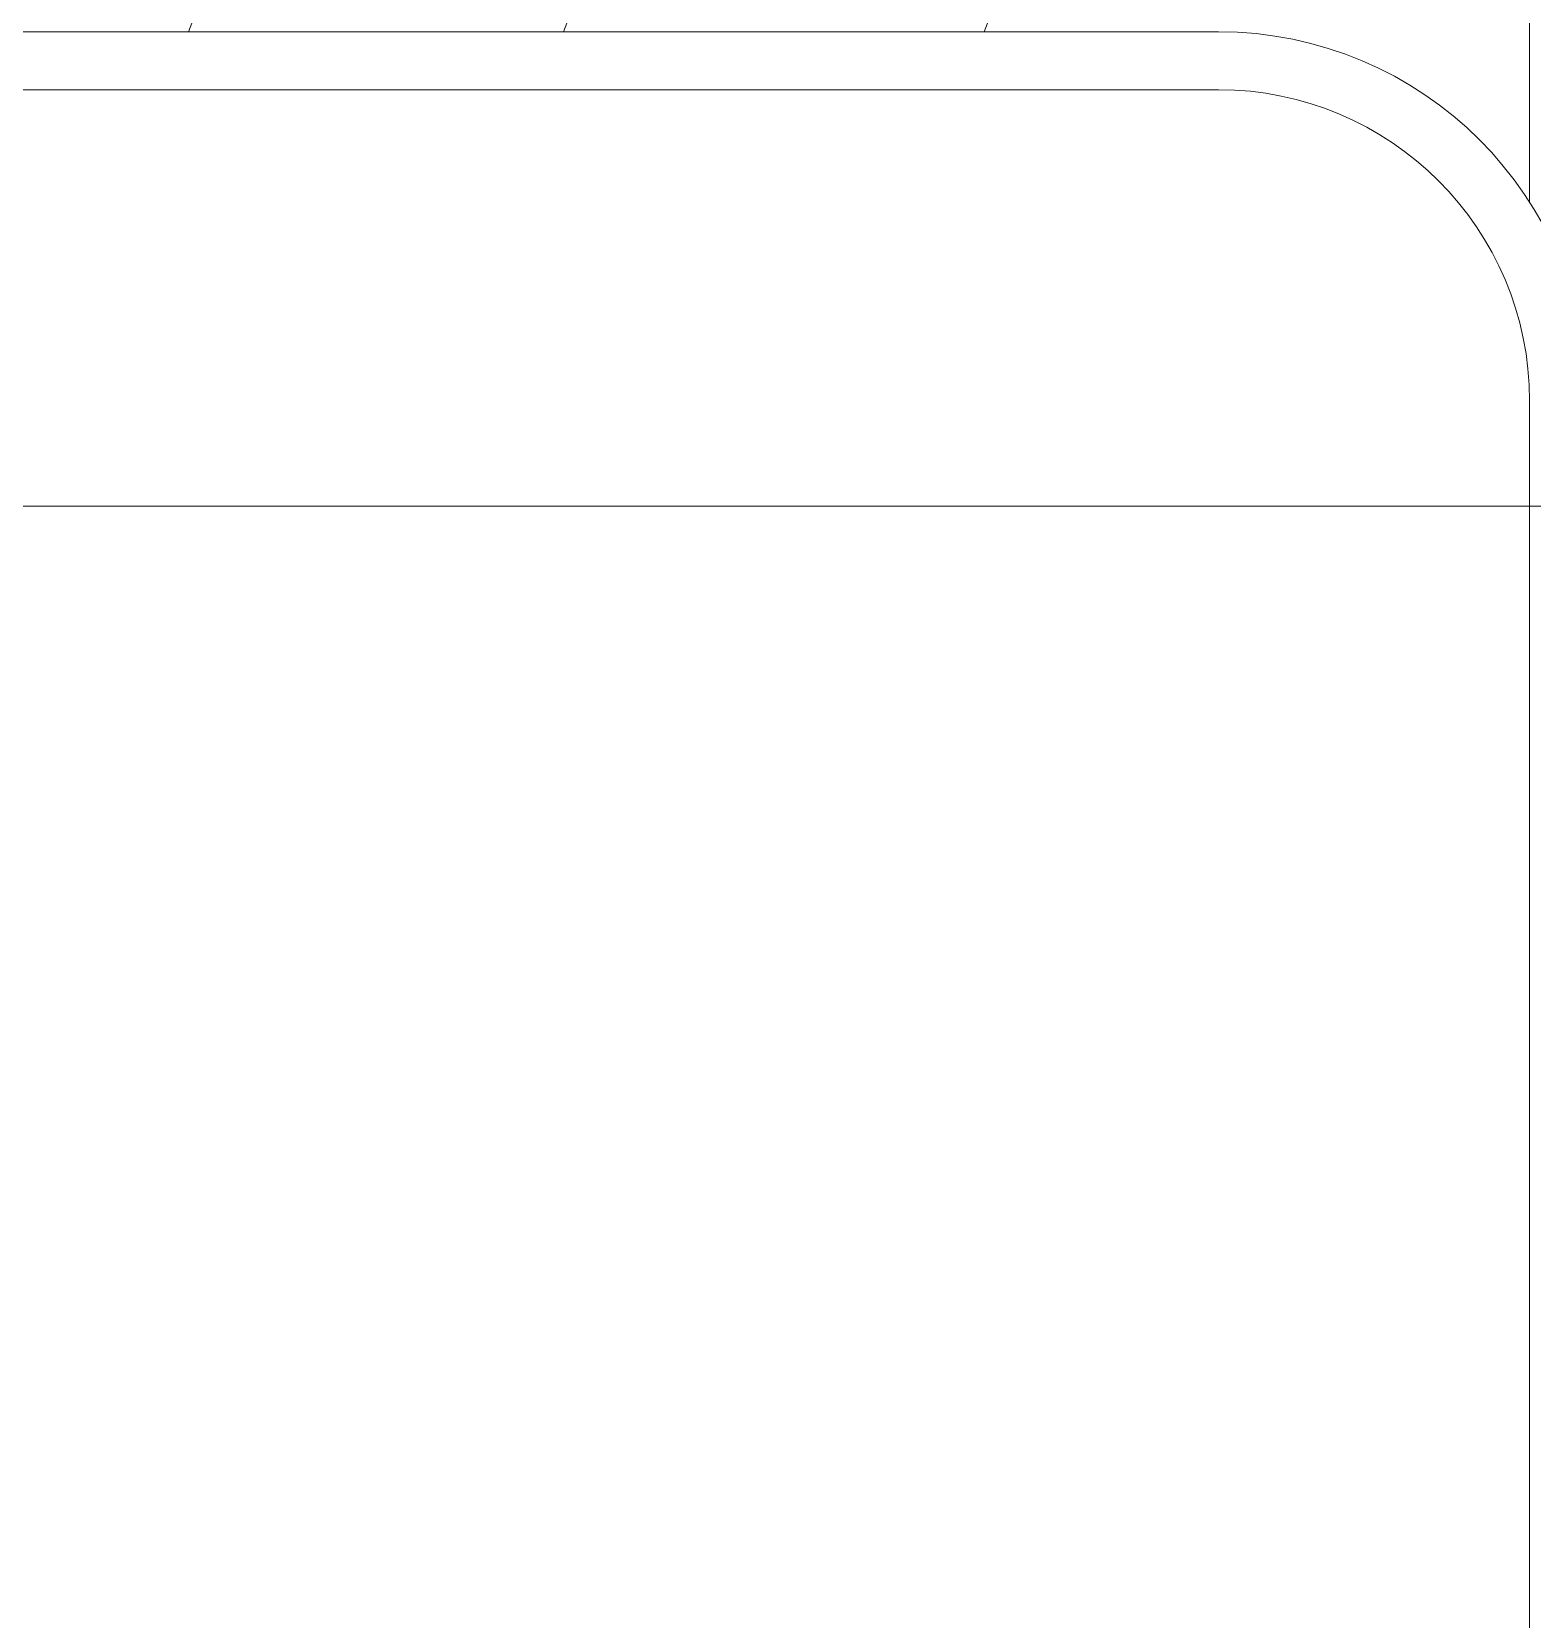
# Model space of a CAD drawing. Header units: millimetres. Extents: x 485872 to 486142, y -52344 to -52207.
# Drawn here: x 485944.789 to 485947.635, y -52262.611 to -52259.599 of the extents above; entities that cross this region are included whole.
import ezdxf

# ---------------------------------------------------------------- set-up
doc = ezdxf.new("R2010")
doc.units = ezdxf.units.MM
doc.header["$LTSCALE"] = 15
doc.linetypes.add('DASHDOTX2', pattern=[50.8, 25.4, -12.7, 0, -12.7])

msp = doc.modelspace()

# ---------------------------------------------------------------- linework, layer by layer
at = {"color": 6, "linetype": 'DASHDOTX2', "lineweight": 13}
msp.add_line((485981.2303600025, -52260.49863527703), (485938.7303600025, -52260.49863527703), dxfattribs=at)
at = {"linetype": 'Continuous', "lineweight": 13}
for points in [[(485947.6303600025, -52259.921939113), (485947.6303600025, -52253.87533144107)], [(485943.6303600025, -52259.59863527703), (485947.0403600025, -52259.59863527703)], [(485943.6303600025, -52259.70863527703), (485947.0403600025, -52259.70863527703)]]:
    msp.add_lwpolyline(points, dxfattribs=at)
at = {"color": 2, "linetype": 'Continuous', "lineweight": 13}
for points in [[(485945.0869676122, -52259.59863527703), (485946.1215406706, -52256.89863527703), (485945.0869676122, -52254.19863527703)], [(485945.7976951938, -52259.59863527703), (485946.8322682523, -52256.89863527703), (485945.7976951938, -52254.19863527703)], [(485946.5957869441, -52259.59863527703), (485947.6303600025, -52256.89863527703), (485946.5957869441, -52254.19863527703)]]:
    msp.add_lwpolyline(points, dxfattribs=at)
at = {"lineweight": 13}
msp.add_lwpolyline([(485947.6303600025, -52260.29863527703), (485947.6303600025, -52264.68863527703), (485939.3403600025, -52264.68863527703)], dxfattribs=at)
at = {"linetype": 'Continuous', "lineweight": 13}
for radius in [0.7000000000000001, 0.59]:
    msp.add_arc((485947.0403600025, -52260.29863527703), radius, 0, 90, dxfattribs=at)

doc.saveas('drawing.dxf')
